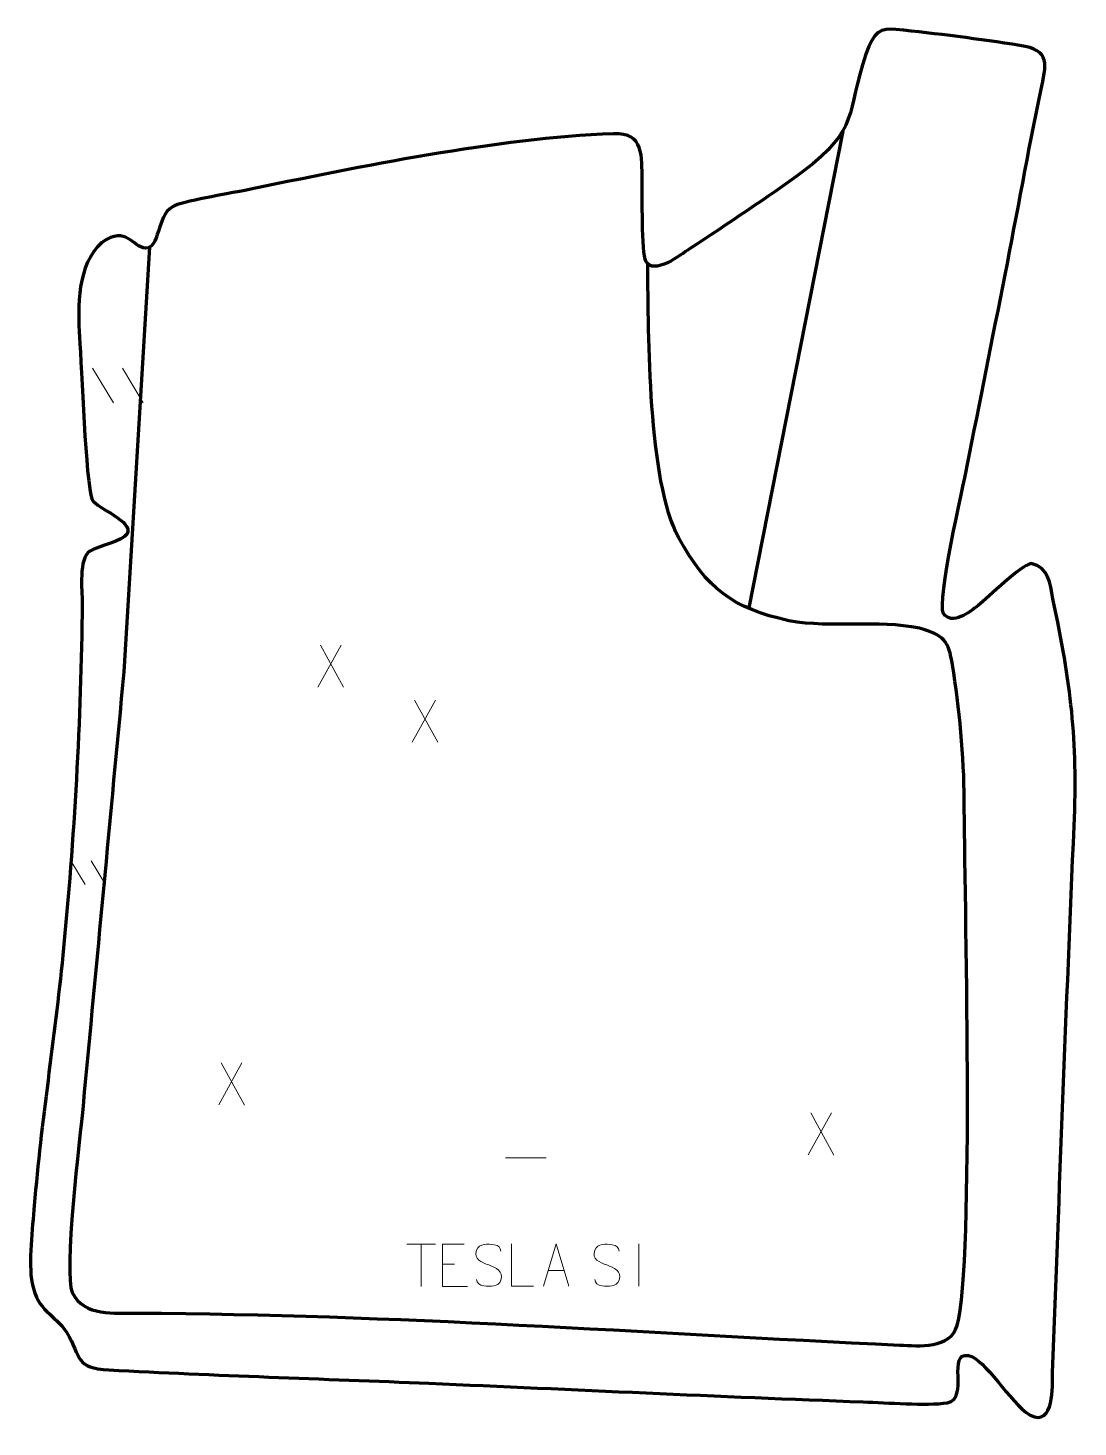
# Model space of a CAD drawing. Header units: millimetres. Extents: x 915 to 1537, y 189 to 1018.
import ezdxf

# ---------------------------------------------------------------- set-up
doc = ezdxf.new("R2010")
doc.units = ezdxf.units.MM
doc.header["$MEASUREMENT"] = 0
doc.layers.add('layer 2', color=7, linetype='Continuous')
doc.layers.add('layer 3', color=7, linetype='Continuous')

msp = doc.modelspace()

# ---------------------------------------------------------------- linework, layer by layer
at = {"layer": 'layer 2', "color": 142, "lineweight": 158}
msp.add_open_spline([(1341.8105, 673.3853), (1341.8105, 673.3853), (1397.774, 956.6341), (1397.774, 956.6341)], degree=3, dxfattribs=at)
msp.add_open_spline([(986.8089, 887.8236), (986.8089, 887.8236), (971.5305, 636.4883), (971.5305, 636.4883), (971.5305, 636.4883), (963.4718, 550.8215), (955.4128, 465.1546), (947.3541, 379.4878), (947.3541, 379.4878), (945.6189, 361.042), (935.6786, 279.5624), (940.9567, 268.8806), (940.9567, 268.8806), (948.0662, 254.4925), (966.1281, 256.683), (979.4579, 256.6809), (979.4579, 256.6809), (1133.1616, 255.8438), (1278.2437, 244.9321), (1431.1397, 237.7012), (1431.1397, 237.7012), (1442.5943, 237.1595), (1461.3819, 235.4496), (1465.2122, 249.3299), (1465.2122, 249.3299), (1475.6058, 286.9951), (1469.5715, 507.8656), (1469.4127, 560.5672), (1469.4127, 560.5672), (1469.3365, 585.8285), (1466.3949, 615.5064), (1462.4594, 640.5051), (1462.4594, 640.5051), (1460.1747, 654.6395), (1457.3434, 658.3296), (1442.9381, 662.1784), (1442.9381, 662.1784), (1417.385, 667.6121), (1392.1061, 661.913), (1365.5457, 666.6321), (1365.5457, 666.6321), (1332.1097, 674.1626), (1316.8099, 685.5899), (1300.3005, 715.7446), (1300.3005, 715.7446), (1281.9475, 749.2668), (1282.4094, 836.4974), (1281.8867, 876.548), (1281.8867, 876.548), (1281.8867, 876.548), (1281.8645, 878.0526), (1281.8645, 878.0526)], degree=3, knots=[0, 0, 0, 0, 0.07142857, 0.07142857, 0.07142857, 0.07142857, 0.14285714, 0.14285714, 0.14285714, 0.14285714, 0.21428571, 0.21428571, 0.21428571, 0.21428571, 0.28571429, 0.28571429, 0.28571429, 0.28571429, 0.35714286, 0.35714286, 0.35714286, 0.35714286, 0.42857143, 0.42857143, 0.42857143, 0.42857143, 0.5, 0.5, 0.5, 0.5, 0.57142857, 0.57142857, 0.57142857, 0.57142857, 0.64285714, 0.64285714, 0.64285714, 0.64285714, 0.71428571, 0.71428571, 0.71428571, 0.71428571, 0.78571429, 0.78571429, 0.78571429, 0.78571429, 0.85714286, 0.85714286, 0.85714286, 0.85714286, 1, 1, 1, 1], dxfattribs=at)
at = {"layer": 'layer 2', "color": 250, "lineweight": 9}
for points in [[(952.9505, 816.2672), (952.9505, 816.2672), (965.3148, 795.7229), (965.3148, 795.7229)], [(970.6804, 816.2672), (970.6804, 816.2672), (983.0447, 795.7229), (983.0447, 795.7229)], [(1100.2404, 652.2051), (1100.2404, 652.2051), (1086.4998, 627.3093), (1086.4998, 627.3093)], [(1087.9544, 652.2051), (1087.9544, 652.2051), (1101.695, 627.2516), (1101.695, 627.2516)], [(1156.0675, 619.6613), (1156.0675, 619.6613), (1142.3269, 594.7655), (1142.3269, 594.7655)], [(1143.7815, 619.6613), (1143.7815, 619.6613), (1157.5221, 594.7078), (1157.5221, 594.7078)], [(940.0797, 524.4782), (940.0797, 524.4782), (948.5598, 510.3878), (948.5598, 510.3878)], [(952.2398, 524.4782), (952.2398, 524.4782), (960.7199, 510.3878), (960.7199, 510.3878)], [(1041.5021, 404.8196), (1041.5021, 404.8196), (1027.7615, 379.9238), (1027.7615, 379.9238)], [(1029.2161, 404.8196), (1029.2161, 404.8196), (1042.9567, 379.8661), (1042.9567, 379.8661)], [(1390.7521, 375.1863), (1390.7521, 375.1863), (1377.0115, 350.2905), (1377.0115, 350.2905)], [(1378.4661, 375.1863), (1378.4661, 375.1863), (1392.2067, 350.2328), (1392.2067, 350.2328)], [(1197.7028, 348.6619), (1197.7028, 348.6619), (1221.6808, 348.6619), (1221.6808, 348.6619)], [(1139.2006, 297.4412), (1139.2006, 297.4412), (1156.1878, 297.4412), (1156.1878, 297.4412)], [(1147.6944, 272.5112), (1147.6944, 272.5112), (1147.6944, 297.4647), (1147.6944, 297.4647)], [(1276.6996, 297.6489), (1276.6996, 297.6489), (1276.6996, 272.6748), (1276.6996, 272.6748)], [(1160.2613, 285.585), (1160.2613, 285.585), (1167.4294, 285.585), (1167.4294, 285.585)], [(1222.9517, 281.9345), (1222.9517, 281.9345), (1232.4474, 281.9345), (1232.4474, 281.9345)]]:
    msp.add_open_spline(points, degree=3, dxfattribs=at)
for points, knots in [([(1173.1352, 297.4647), (1173.1352, 297.4647), (1160.2613, 297.4647), (1160.2613, 297.4647), (1160.2613, 297.4647), (1160.2613, 297.4647), (1160.2613, 272.5111), (1160.2613, 272.5111), (1160.2613, 272.5111), (1160.2613, 272.5111), (1175.1271, 272.5111), (1175.1271, 272.5111)], [0, 0, 0, 0, 0.25, 0.25, 0.25, 0.25, 0.5, 0.5, 0.5, 0.5, 1, 1, 1, 1]), ([(1187.6996, 285.1618), (1183.4513, 286.6322), (1178.5432, 288.428), (1180.5483, 293.9483), (1180.5483, 293.9483), (1182.0518, 298.0882), (1187.2654, 297.6997), (1190.869, 297.0986), (1190.869, 297.0986), (1193.7296, 296.6214), (1194.5943, 295.4082), (1194.9049, 293.3241)], [0, 0, 0, 0, 0.25, 0.25, 0.25, 0.25, 0.5, 0.5, 0.5, 0.5, 1, 1, 1, 1]), ([(1214.1741, 272.685), (1214.1741, 272.685), (1201.225, 272.685), (1201.225, 272.685), (1201.225, 272.685), (1201.225, 272.685), (1201.225, 297.6386), (1201.225, 297.6386)], [0, 0, 0, 0, 0.33333333, 0.33333333, 0.33333333, 0.33333333, 1, 1, 1, 1]), ([(1220.2291, 272.6851), (1220.2291, 272.6851), (1227.6001, 297.6386), (1227.6001, 297.6386), (1227.6001, 297.6386), (1227.6001, 297.6386), (1235.17, 272.6851), (1235.17, 272.6851)], [0, 0, 0, 0, 0.33333333, 0.33333333, 0.33333333, 0.33333333, 1, 1, 1, 1]), ([(1257.6996, 285.1618), (1253.4513, 286.6322), (1248.5432, 288.428), (1250.5483, 293.9483), (1250.5483, 293.9483), (1252.0518, 298.0882), (1257.2654, 297.6997), (1260.869, 297.0986), (1260.869, 297.0986), (1263.7296, 296.6214), (1264.5943, 295.4082), (1264.9049, 293.3241)], [0, 0, 0, 0, 0.25, 0.25, 0.25, 0.25, 0.5, 0.5, 0.5, 0.5, 1, 1, 1, 1]), ([(1187.6996, 285.1617), (1191.7182, 283.515), (1196.7477, 281.6267), (1194.9137, 276.2664), (1194.9137, 276.2664), (1193.4539, 272), (1188.5431, 272.2567), (1184.817, 272.8114), (1184.817, 272.8114), (1182.067, 273.2212), (1180.8461, 274.4347), (1180.4681, 276.5469)], [0, 0, 0, 0, 0.25, 0.25, 0.25, 0.25, 0.5, 0.5, 0.5, 0.5, 1, 1, 1, 1]), ([(1257.6996, 285.1617), (1261.7182, 283.515), (1266.7477, 281.6267), (1264.9137, 276.2664), (1264.9137, 276.2664), (1263.4539, 272), (1258.5431, 272.2567), (1254.817, 272.8114), (1254.817, 272.8114), (1252.067, 273.2212), (1250.8461, 274.4347), (1250.4681, 276.5469)], [0, 0, 0, 0, 0.25, 0.25, 0.25, 0.25, 0.5, 0.5, 0.5, 0.5, 1, 1, 1, 1])]:
    msp.add_open_spline(points, degree=3, knots=knots, dxfattribs=at)
at = {"layer": 'layer 3', "color": 242, "lineweight": 158}
msp.add_open_spline([(946.8486, 677.3759), (946.8076, 684.6839), (944.5738, 703.4238), (951.3656, 707.8042), (951.3656, 707.8042), (956.9155, 711.0375), (970.9991, 713.9501), (973.4257, 718.1106), (973.4257, 718.1106), (977.6309, 725.3204), (955.7652, 733.187), (952.7765, 738.2244), (952.7765, 738.2244), (948.7489, 749.5041), (946.5454, 816.3536), (945.2887, 834.5182), (945.2887, 834.5182), (944.0904, 852.3859), (943.7568, 877.7408), (958.537, 890.6752), (958.537, 890.6752), (973.421, 900.992), (976.1475, 887.8531), (984.4283, 887.3361), (984.4283, 887.3361), (992.8074, 886.813), (990.9278, 906.3261), (1000.3091, 911.8496), (1000.3091, 911.8496), (1005.4656, 914.8857), (1033.9137, 919.6068), (1043.1097, 921.4948), (1043.1097, 921.4948), (1112.073, 935.6535), (1191.7927, 952.236), (1261.6025, 955.0919), (1261.6025, 955.0919), (1280.1167, 955.8493), (1278.1825, 941.4645), (1278.5944, 927.6482), (1278.5944, 927.6482), (1278.7559, 919.6113), (1278.275, 884.3325), (1280.7243, 879.6156), (1280.7243, 879.6156), (1285.3159, 870.7729), (1301.5707, 883.4662), (1306.7339, 886.8911), (1306.7339, 886.8911), (1328.8447, 901.6047), (1352.4834, 916.9575), (1373.7963, 932.6387), (1373.7963, 932.6387), (1407.4847, 958.4314), (1399.3856, 966.7864), (1411.025, 1002.1044), (1411.025, 1002.1044), (1415.7974, 1015.8417), (1420.1273, 1017.682), (1428.8887, 1016.8057), (1428.8887, 1016.8057), (1452.8296, 1014.4112), (1478.6186, 1011.0571), (1502.3339, 1007.3884), (1502.3339, 1007.3884), (1520.9833, 1004.5033), (1518.0355, 996.0001), (1514.7655, 980.4557), (1514.7655, 980.4557), (1507.1849, 944.4202), (1500.7657, 907.6373), (1493.619, 871.4321), (1493.619, 871.4321), (1486.167, 833.7208), (1478.6202, 796.0284), (1471.1692, 758.3169), (1471.1692, 758.3169), (1468.5849, 745.6228), (1453.0995, 678.1421), (1457.0861, 670.9785), (1457.0861, 670.9785), (1462.165, 663.5442), (1472.7889, 671.9163), (1477.6263, 675.646), (1477.6263, 675.646), (1483.6651, 680.4591), (1503.1589, 699.8773), (1509.0617, 700.5324), (1509.0617, 700.5324), (1519.7587, 698.0421), (1520.0046, 689.0608), (1521.9711, 679.6776), (1521.9711, 679.6776), (1532.5249, 629.0527), (1536.8189, 597.1181), (1534.5135, 545.0529), (1534.5135, 545.0529), (1529.8025, 437.2635), (1525.8037, 329.3), (1521.7248, 221.4764), (1521.7248, 221.4764), (1521.5422, 213.7389), (1522.9826, 189.2057), (1508.4386, 196.1711), (1508.4386, 196.1711), (1496.3619, 203.9099), (1481.6359, 229.7629), (1471.93, 231.5498), (1471.93, 231.5498), (1459.089, 233.9139), (1472.3809, 205.9491), (1459.5668, 203.5323), (1459.5668, 203.5323), (1446.4187, 201.7547), (1423.7243, 203.6172), (1409.5929, 204.1227), (1409.5929, 204.1227), (1323.868, 207.1896), (1238.0328, 211.4667), (1152.3082, 215.1134), (1152.3082, 215.1134), (1089.1942, 217.7737), (1025.7381, 219.6187), (962.6994, 223.0913), (962.6994, 223.0913), (942.5631, 224.2771), (946.6566, 229.7974), (937.5724, 245.3216), (937.5724, 245.3216), (930.2882, 256.5527), (920.6863, 257.0202), (917.2261, 274.2354), (917.2261, 274.2354), (914.7243, 286.6823), (917.4317, 307.1645), (918.4833, 320.3958), (918.4833, 320.3958), (922.4593, 369.7327), (930.4969, 419.0786), (935.3907, 468.5437), (935.3907, 468.5437), (942.2863, 538.2406), (946.0578, 607.3419), (946.8486, 677.3759)], degree=3, knots=[0, 0, 0, 0, 0.02702703, 0.02702703, 0.02702703, 0.02702703, 0.05405405, 0.05405405, 0.05405405, 0.05405405, 0.08108108, 0.08108108, 0.08108108, 0.08108108, 0.10810811, 0.10810811, 0.10810811, 0.10810811, 0.13513514, 0.13513514, 0.13513514, 0.13513514, 0.16216216, 0.16216216, 0.16216216, 0.16216216, 0.18918919, 0.18918919, 0.18918919, 0.18918919, 0.21621622, 0.21621622, 0.21621622, 0.21621622, 0.24324324, 0.24324324, 0.24324324, 0.24324324, 0.27027027, 0.27027027, 0.27027027, 0.27027027, 0.2972973, 0.2972973, 0.2972973, 0.2972973, 0.32432432, 0.32432432, 0.32432432, 0.32432432, 0.35135135, 0.35135135, 0.35135135, 0.35135135, 0.37837838, 0.37837838, 0.37837838, 0.37837838, 0.40540541, 0.40540541, 0.40540541, 0.40540541, 0.43243243, 0.43243243, 0.43243243, 0.43243243, 0.45945946, 0.45945946, 0.45945946, 0.45945946, 0.48648649, 0.48648649, 0.48648649, 0.48648649, 0.51351351, 0.51351351, 0.51351351, 0.51351351, 0.54054054, 0.54054054, 0.54054054, 0.54054054, 0.56756757, 0.56756757, 0.56756757, 0.56756757, 0.59459459, 0.59459459, 0.59459459, 0.59459459, 0.62162162, 0.62162162, 0.62162162, 0.62162162, 0.64864865, 0.64864865, 0.64864865, 0.64864865, 0.67567568, 0.67567568, 0.67567568, 0.67567568, 0.7027027, 0.7027027, 0.7027027, 0.7027027, 0.72972973, 0.72972973, 0.72972973, 0.72972973, 0.75675676, 0.75675676, 0.75675676, 0.75675676, 0.78378378, 0.78378378, 0.78378378, 0.78378378, 0.81081081, 0.81081081, 0.81081081, 0.81081081, 0.83783784, 0.83783784, 0.83783784, 0.83783784, 0.86486486, 0.86486486, 0.86486486, 0.86486486, 0.89189189, 0.89189189, 0.89189189, 0.89189189, 0.91891892, 0.91891892, 0.91891892, 0.91891892, 0.94594595, 0.94594595, 0.94594595, 0.94594595, 1, 1, 1, 1], dxfattribs=at)

doc.saveas('drawing.dxf')
